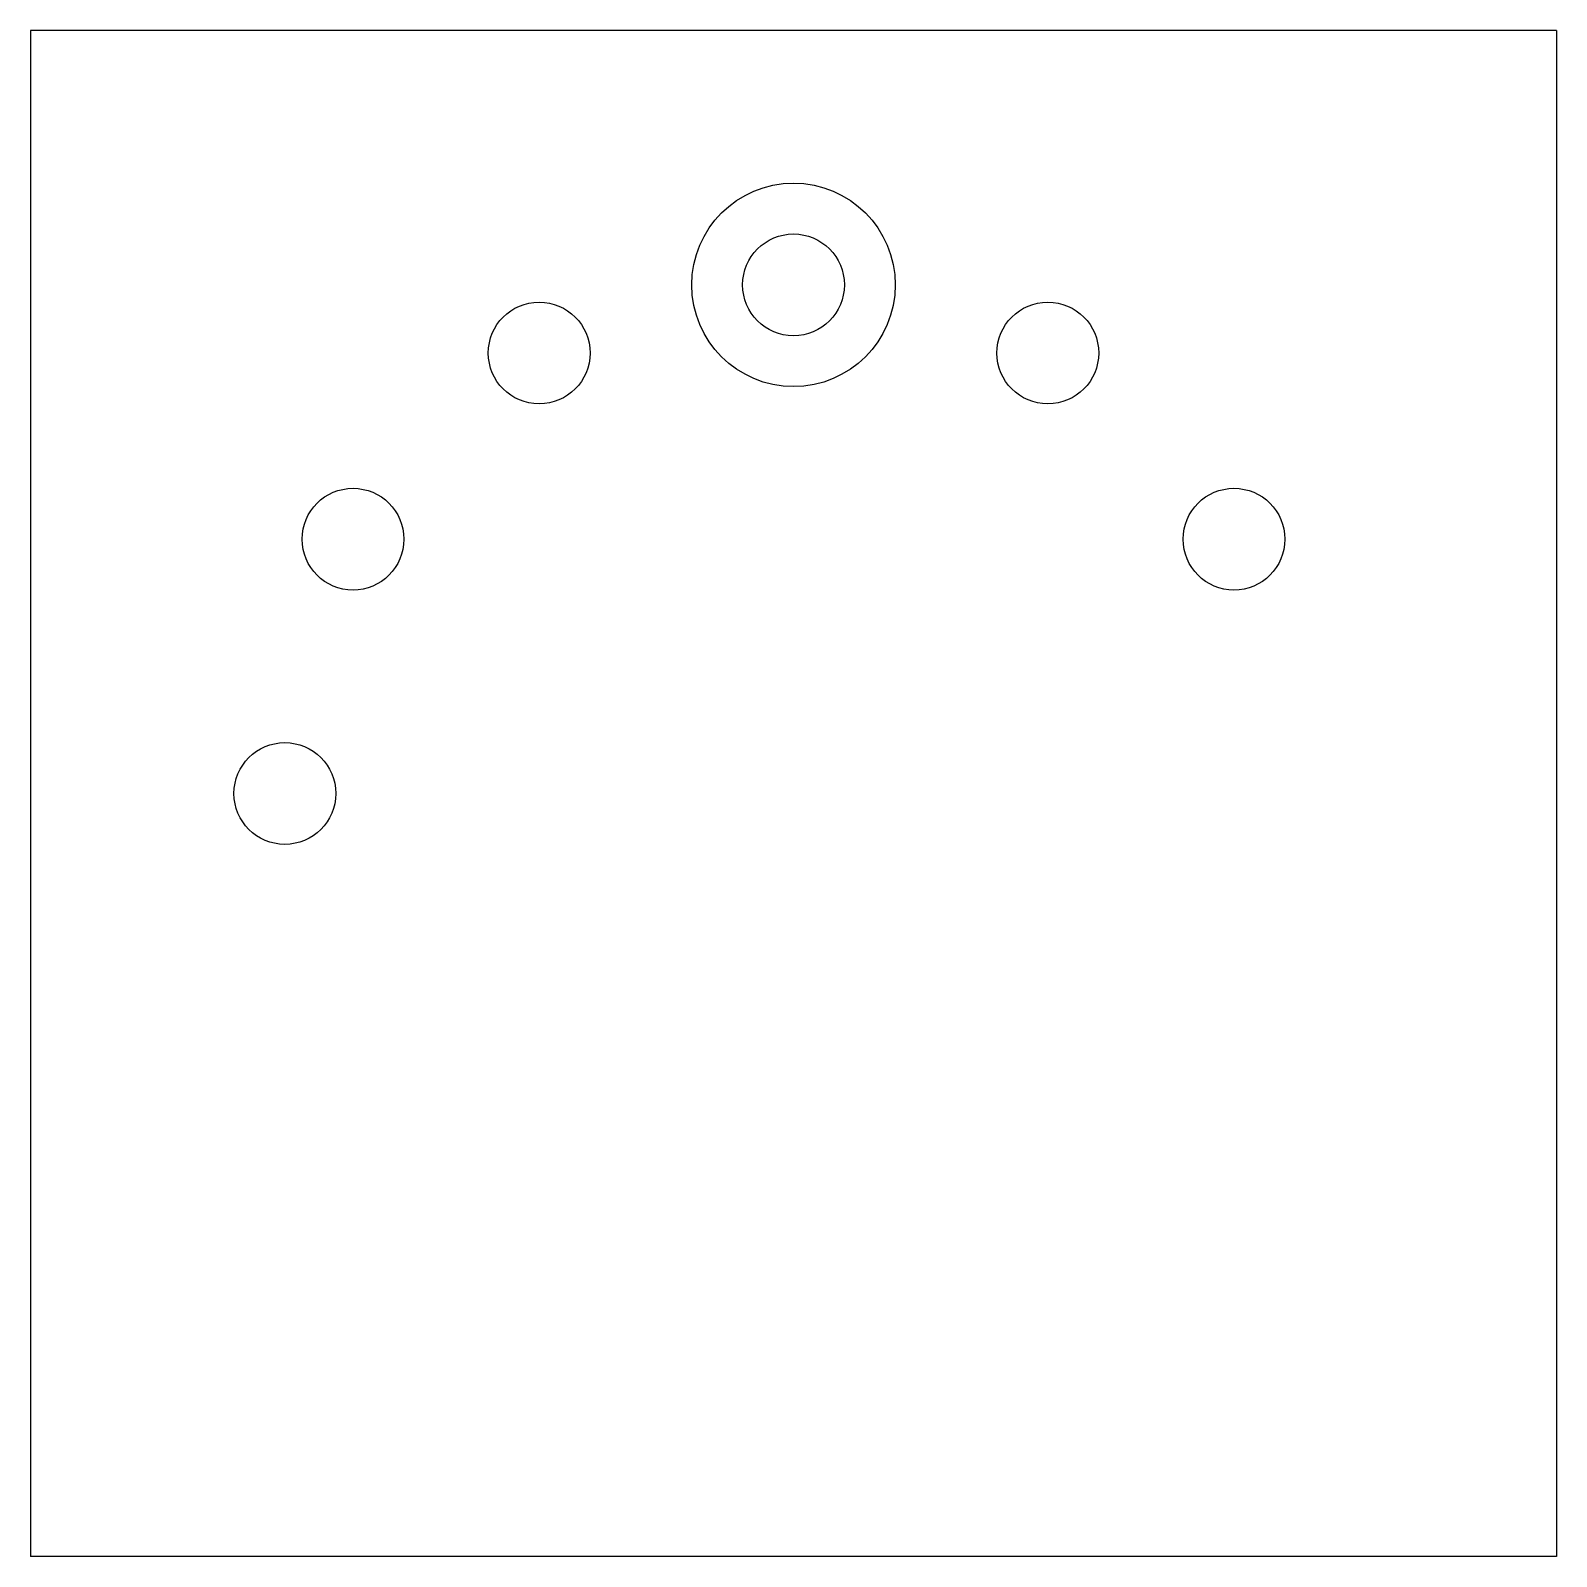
# Model space of a CAD drawing. Extents: x -15 to 15, y -15 to 15.
import ezdxf

# ---------------------------------------------------------------- set-up
doc = ezdxf.new("R2010")
doc.units = 0
doc.header["$MEASUREMENT"] = 0
doc.layers.add('MODELSKETCH_VISIBLE', color=7, linetype='CONTINUOUS')

msp = doc.modelspace()

# ---------------------------------------------------------------- linework, layer by layer
at = {"layer": 'MODELSKETCH_VISIBLE'}
for p, q in [((-15, 15), (-15, -15)), ((15, 15), (-15, 15)), ((15, 15), (15, -15)), ((15, -15), (-15, -15))]:
    msp.add_line(p, q, dxfattribs=at)
for centre, radius in [((0, 10), 2), ((0, 10), 1), ((-5, 8.66), 1), ((5, 8.66), 1), ((-8.66, 5), 1), ((8.66, 5), 1), ((-10, 0), 1)]:
    msp.add_circle(centre, radius, dxfattribs=at)

doc.saveas('drawing.dxf')
